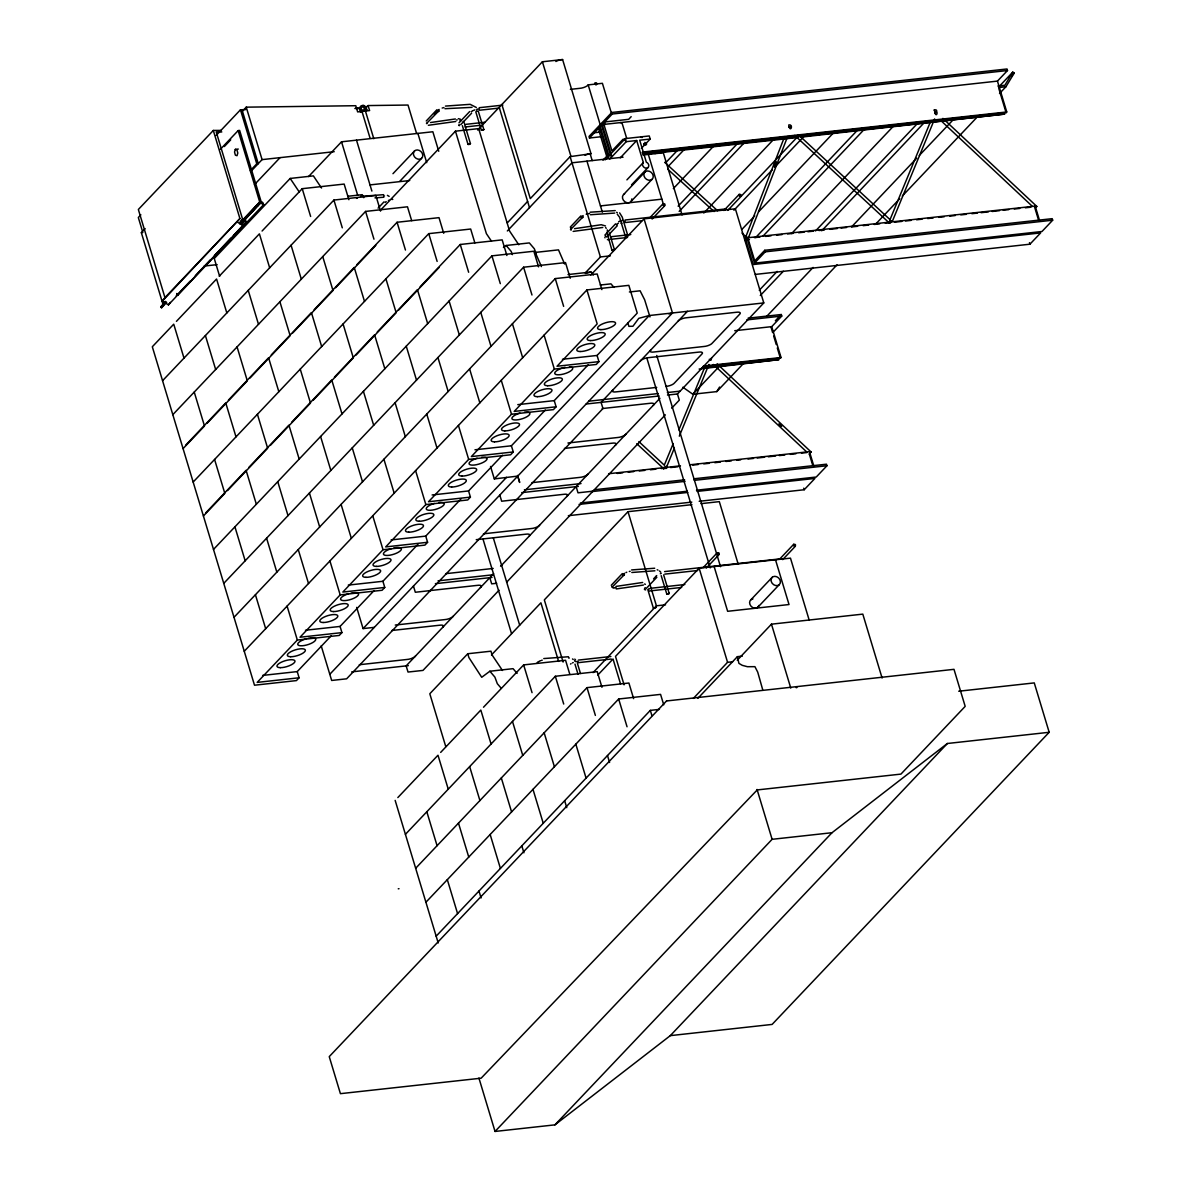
<?xml version="1.0" encoding="UTF-8"?>
<svg xmlns="http://www.w3.org/2000/svg" width="1191" height="1191" viewBox="0 0 1191 1191"><rect width="100%" height="100%" fill="white"/><g stroke="black" fill="none" stroke-linecap="round" stroke-linejoin="round"><path stroke-width="1.5" d="M439.077 110.644L427.018 122.971M583.084 216.777L571.025 229.104M624.471 574.524L612.412 586.85M725.349 210.063L726.063 208.991M464.877 125.204L470.445 143.649L469.031 144.498L468.003 144.394L462.391 125.68M653.397 608.273L655.854 607.529L653.397 608.273L647.8 589.56M370.014 137.992L360.501 106.49L362.392 105.359L363.761 105.493L373.795 138.707M363.761 105.493L361.87 106.639M468.003 144.394L470.445 143.649M481.387 130.281L483.829 129.536L481.387 130.281L475.79 111.775M609.39 233.004L614.452 249.782L613.037 250.631L612.01 250.527L606.859 232.141M619.618 212.861L622.253 217.134L627.836 235.669L627.062 236.324L625.394 236.414L619.558 217.179L617.295 214.246M666.856 594.249L669.238 593.416L666.856 594.249L661.199 575.655M669.223 593.52L663.64 574.881M746.191 238.691L748.186 238.408L747.189 237.128L745.521 237.545L784.601 136.608M665.903 468.584L664.221 467.17L663.64 468.644M235.297 149.381L234.538 152.031L235.386 155.202L237.024 155.693L237.798 153.043L236.935 149.887L235.297 149.381L238.289 149.054M780.864 559.279L781.817 559.204M774.358 166.948L776.368 161.753M748.186 238.408L787.638 136.518M664.682 464.252L673.198 443.633M678.885 429.891L705.132 366.322M666.618 466.887L674.374 448.099M679.302 436.159L708.928 364.446M889.692 220.439L930.856 120.782M892.342 221.347L934.652 118.906M605.266 124.564L599.728 125.174L589.024 136.459L589.485 138.007L599.654 127.139L608.839 158.284M176.849 294.594L176.834 293.477M682.86 387.224L692.849 394.236L716.803 391.601L719.558 387.045M999.532 93.493L1005.933 86.749L1014.181 73.083L1012.797 72.115L1004.847 85.276L997.864 86.035M612.025 250.408L614.452 249.782M625.409 236.294L627.836 235.669M365.786 110.942L366.754 109.572L365.89 106.475L360.426 107.22L359.459 108.589L360.322 111.686L362.57 111.999M360.322 111.686L361.29 110.316L366.754 109.572M364.922 107.845L365.89 106.475M221.794 131.948L216.241 131.978L242.607 219.308L240.597 222.017L242.622 223.283L245.376 219.561L246.15 222.121L168.437 304.866L162.348 301.115L164.953 297.601L239.912 218.563L213.308 130.444L221.332 130.4M166.68 302.365L161.574 307.754L160.711 307.055L165.46 301.397M161.574 307.754L164.403 303.913M168.437 304.866L170.268 302.395M162.348 301.115L239.912 218.563M239.674 223.789L259.712 202.023L238.14 130.593L239.644 130.429L261.201 201.86A1.831 1.504 43.5 0 1 263.196 203.348L263.598 204.658L177.935 294.981A3.439 2.829 43.5 0 0 176.744 294.147M241.892 223.045L261.201 201.86M745.387 240.24L747.412 238.051L741.978 233.079M471.621 113.19L460.709 124.698M663.134 203.706C662.3 208.142 667.749 203.363 663.134 203.706L650.39 217.149M739.209 194.371C738.36 198.808 743.809 194.029 739.209 194.371L723.905 210.494M717.339 552.698C716.506 557.135 721.954 552.356 717.339 552.698L703.33 567.482M793.697 544.302C792.864 548.738 798.312 543.945 793.697 544.302L779.673 559.085M665.814 466.664L663.953 468.688M809.225 453.935L811.086 451.955L717.161 363.925M942.885 118.385L1036.81 206.43L1035.589 207.71M746.34 239.242L745.402 240.225M746.459 239.049L747.397 238.066M890.511 222.255L891.493 221.169M890.258 222.538L889.588 223.238L794.739 135.417M1035.857 207.428L1036.795 206.43M810.133 452.952L811.071 451.97M213.308 130.444L138.35 209.482L164.953 297.601M140.866 214.812L138.32 217.506L142.444 231.173M216.211 135.372L240.463 109.795L245.644 109.587M242.413 111.195L246.239 107.16L355.781 105.716L357.642 111.894L369.627 110.584L368.049 105.567L408.007 105.046L416.582 133.452M162.914 304.092L141.342 232.662L145.168 228.627M220.305 149.396L238.14 130.593M224.355 146.538L230.726 139.823M250.393 170.536L256.78 163.807L258.268 163.643L242.428 111.18M250.586 171.742L262.08 159.624L334.195 151.689M254.517 184.575L280.049 157.644M240.061 221.988L242.607 219.308M240.597 222.166L259.712 202.023M160.711 307.055L165.802 301.68M240.746 223.432L258.655 204.539M240.656 223.938L259.832 203.721A3.439 2.829 43.5 0 1 263.598 204.658M176.268 295.8L190.247 281.061M195.324 275.702L210.569 259.623M214.38 255.603L230.905 238.2M233.436 235.52L246.15 222.121M321.525 188.029L313.382 175.881L290.187 178.442L214.261 258.492L219.635 276.282M366.277 107.443L368.049 105.567M308.573 176.551L341.534 141.803L432.854 131.754L438.75 151.287M176.417 321.362L216.568 279.007L226.826 312.965M219.248 276.193L259.4 233.853L269.657 267.796M262.08 231.024L302.231 188.684L344.154 184.069L348.874 199.701M162.572 380.703L333.912 200.058L375.82 195.443L380.539 211.06M426.244 120.991L436.948 109.706M434.313 114.336L437.886 110.584A5.508 1.786 -16.8 0 1 438.169 110.212M392.97 173.692L414.647 150.84M172.814 414.662L365.577 211.417L407.486 206.802L411.684 220.692M399.878 181.211L421.554 158.373A5.121 4.198 43.5 0 0 419.143 150.349A5.121 4.198 43.5 0 0 413.605 155.098A5.121 4.198 43.5 0 0 421.554 158.373M378.083 208.127L384.023 201.86M458.997 122.807L469.686 111.537M380.257 210.45L455.453 131.174L478.663 128.613L509.599 231.069L518.755 244.736M477.651 130.042L542.396 61.768L562.599 59.55L591.004 153.713L570.117 156.631L530.293 198.629L501.873 104.495M185.588 445.27L225.754 402.93L235.997 436.874M228.419 400.102L268.585 357.762L278.828 391.705M271.265 354.933L311.417 312.593L321.659 346.551M314.096 309.779L354.248 267.439L364.491 301.383M356.928 264.61L397.079 222.27L439.003 217.655L443.722 233.287M183.072 448.605L204.495 426.021L194.237 392.077M207.16 423.207L247.326 380.867L237.069 346.909M249.991 378.038L290.157 335.698L279.9 301.755M292.837 332.87L332.989 290.53L322.731 256.586M335.668 287.716L375.82 245.376M562.584 59.58L561.78 59.639A6.029 1.965 -16.8 0 0 559.16 60.175M193.165 482.042L428.745 233.644L470.668 229.029L474.867 242.919M205.939 512.651L246.09 470.311L256.348 504.255M248.77 467.482L288.922 425.142L299.179 459.086M291.601 422.314L331.753 379.974L342.011 413.932M334.433 377.16L374.584 334.82L384.842 368.763M377.264 331.991L417.431 289.651L427.673 323.595M420.095 286.823L460.262 244.483L502.17 239.867L506.89 255.499M203.408 515.986L224.831 493.402L214.574 459.458M227.511 490.588L267.662 448.248L257.42 414.289M270.342 445.419L310.494 403.079L300.251 369.136M313.173 400.25L353.325 357.91L343.082 323.967M356.005 355.097L396.171 312.757L385.914 278.798M398.836 309.928L439.003 267.588M610.849 156.17L601.068 123.76L611.772 112.475L1007.02 68.974L1007.497 70.522L997.448 81.107L602.199 124.608L611.519 155.47M507.306 222.866L527.613 201.443M1007.497 70.522L612.248 114.023L602.199 124.608A4.749 2.233 83.7 0 1 604.477 126.276L611.936 150.959L623.012 139.302A3.007 1.414 83.7 0 1 624.65 140.508M507.336 230.965L571.978 162.81L623.057 157.182M213.502 549.423L491.928 255.857L533.851 251.241L538.555 266.858M631.185 116.673L628.669 119.323L604.715 121.958M603.003 160.234L606.695 156.349L599.252 131.635A4.749 2.233 83.7 0 1 599.535 127.422M605.058 159.907L625.29 138.588L649.244 135.953L650.182 139.034L641.324 148.369M609.792 158.999L626.228 141.669L636.694 140.523L643.348 162.542A3.409 2.799 43.5 0 0 643.959 167.276A3.409 2.799 43.5 0 0 648.544 166.77A3.409 2.799 43.5 0 0 646.341 162.199L639.701 140.196L650.182 139.034M620.273 157.852L636.694 140.523M223.759 583.367L523.593 267.216L565.517 262.601L570.221 278.232M570.266 227.124L580.955 215.839M626.913 179.871L643.348 162.542M631.528 184.873L647.964 167.559M623.682 194.431L645.105 171.846M234.002 617.31L555.259 278.59L597.182 273.975L601.902 289.607M665.561 162.869L678.364 149.366M630.59 201.949L652.013 179.379A5.121 4.198 43.5 0 0 649.586 171.355A5.121 4.198 43.5 0 0 644.063 176.104A5.121 4.198 43.5 0 0 652.013 179.379M667.883 166.77L684.512 149.232M604.879 235.118L615.568 223.834M606.591 237.009L617.31 225.695M585.198 272.977L600.398 256.943L610.388 255.842M590.81 274.987L644.048 218.846L735.368 208.797L763.788 302.931L677.456 393.968L667.481 395.055M673.347 188.58L714.287 145.421M652.117 219.025L664.861 205.581M244.259 651.269L586.925 289.949L628.848 285.349L637.23 313.114L597.078 355.454L562.45 359.265M678.111 206.177L736.961 144.126M679.153 211.432L744.405 142.637M373.959 590.721L340.075 626.436L341.936 632.615L339.256 635.443L297.333 640.043L257.182 682.398L299.105 677.783L297.244 671.605L331.128 635.875M418.041 544.227L382.906 581.282L384.767 587.446L382.088 590.274L340.179 594.89L300.013 637.23L341.936 632.615M460.872 499.074L425.738 536.114L427.599 542.292L424.934 545.106L383.011 549.721L342.844 592.061L384.767 587.446M502.453 455.23L468.569 490.945L470.43 497.123L467.765 499.952L425.842 504.567L385.69 546.907L427.599 542.292M545.284 410.061L511.401 445.791L513.276 451.955L510.597 454.783L468.673 459.398L428.522 501.739L470.43 497.123M588.116 364.893L554.247 400.623L556.108 406.801L553.428 409.615L511.505 414.23L471.353 456.57L513.276 451.955M597.078 355.454L598.939 361.632L596.259 364.461L554.336 369.076L514.184 411.416L556.108 406.801M703.821 213.025L772.899 140.181M727.775 210.39L796.853 137.546M733.924 210.241L772.304 169.777M774.865 167.068L804.282 136.057M299.105 677.783L296.425 680.597L254.502 685.212L152.314 346.76L173.737 324.175L183.995 358.134M490.543 466.455L494.31 478.916L649.259 315.526L763.788 302.931M356.675 607.395L363.076 628.595L506.532 477.338M741.948 229.357L754.752 215.869M758.578 211.819L834.057 132.246M329.803 674.285L672.468 312.98L644.048 218.846M745.06 240.552L749.422 239.451M747.74 237.738L747.07 238.438L754.528 263.137L1041.976 231.501L1052.68 220.201L1052.219 218.668L764.771 250.289L754.722 260.874L747.74 237.738L1035.187 206.103L1039.49 220.35M755.675 237.515L856.731 130.95M687.43 311.327L601.098 402.364L602.959 408.543L346.641 678.81L331.664 680.463L321.213 645.864M763.103 236.026L864.175 129.462M754.528 263.137L765.232 251.837L1052.68 220.201M791.598 233.555L892.669 126.99M759.263 290.276L777.172 271.399M815.552 230.92L917.904 123.015M493.625 573.66L406.146 665.888L408.022 672.052L422.984 670.414L499.044 590.215M501.232 565.621L659.948 398.285M760.305 295.532L783.336 271.25M821.716 230.786L924.052 122.867M506.651 582.205L665.352 414.855M671.694 408.171L679.317 400.131L677.456 393.968M692.849 394.236L718.441 367.26M767.049 316.002L813.111 267.439M851.491 226.975L916.728 158.18M919.288 155.485L953.842 119.055M775.356 320.781L781.296 314.513L781.772 316.062L771.723 326.647L734.743 330.711M998.728 86.943L1012.797 72.115M1011.621 75.777L1014.181 73.083M502.468 670.473L492.121 655.035L490.96 651.194L467.765 653.74L429.802 693.758L445.776 746.638M716.803 391.601L743.675 363.27M773.093 332.244L837.065 264.804M875.445 224.34L899.756 198.703M902.316 196.009L976.516 117.775M889.141 222.881L889.126 221.943L891.925 220.752M665.263 467.438L666.201 466.291M491.481 654.931L540.908 602.81L558.609 661.407M642.247 152.716L1006.097 112.669L1006.767 111.969L997.448 81.107M691.926 504.656L627.999 511.683L544.332 599.892L563.105 662.062M702.809 366.754L780.373 358.208L781.043 357.508L771.723 326.647M397.839 797.568L437.99 755.228L448.248 789.171M440.67 752.399L480.822 710.059L491.079 744.018M483.501 707.246L523.653 664.906L565.576 660.29L569.774 674.18M622.342 573.586L611.266 585.257M405.416 834.34L555.334 676.265L597.242 671.65L601.961 687.281M653.591 578.856L655.973 576.34M646.118 588.577L656.837 577.278M1035.187 206.103L1034.517 206.802L1038.254 219.144M593.044 672.647L656.42 605.817L665.546 604.82M597.822 675.044L613.023 658.995L620.526 683.872M809.24 620.303L790.482 558.147L699.147 568.196L615.494 656.405L624.069 684.825M415.659 868.284L586.999 687.639L628.908 683.024L633.627 698.641M706.323 568.018L719.081 554.574M755.377 274.406L1029.932 244.2L1040.636 232.915L753.188 264.536L745.73 239.853M699.177 501.292L804.208 489.739L814.912 478.44L696.988 491.421M693.817 478.797L826.494 464.192L826.956 465.741L816.252 477.025L696.482 490.216M425.916 902.242L618.665 698.998L660.573 694.383L663.729 704.804M782.681 559.621L795.424 546.178M750.851 599.817L772.274 577.233M436.159 936.186L650.331 710.372L659.442 709.374M757.759 607.336L779.182 584.751A5.121 4.198 43.5 0 0 776.755 576.742A5.121 4.198 43.5 0 0 771.232 581.491A5.121 4.198 43.5 0 0 779.182 584.751M693.356 698.402L727.567 662.315L732.569 661.779M697.896 698.298L737.393 656.658L742.321 656.122M737.244 660.261L771.47 624.173L862.805 614.124L882.099 678.051M478.916 1078.034L495.039 1131.45L772.11 839.313L832.003 832.717L947.366 743.497L1049.182 732.286L1034.264 682.905L958.725 691.227M495.039 1131.45L554.932 1124.855L832.003 832.717M554.932 1124.855L670.31 1035.634L947.366 743.497M1049.182 732.286L772.11 1024.424L670.31 1035.634M438.824 111.448L437.142 111.358M582.831 217.581L581.148 217.491M624.218 575.327L622.551 575.238M503.436 247.49L506.145 245.48L529.34 242.919L534.357 248.8L536.188 253.728M517.088 673.391L513.083 668.672L489.873 671.233L481.715 677.292L468.926 657.596L467.765 653.74M618.635 221.66L622.283 220.424M621.211 223.372L622.044 223.119M585.6 273.454L590.84 272.054M649.259 315.526L638.763 318.339L632.942 326.26L628.893 326.349L627.821 322.925M668.97 313.918L672.468 312.98M430.532 122.539L455.364 118.966M455.796 121.482L428.388 125.278M574.553 228.672L601.261 224.727L605.504 225.962M615.941 586.419L642.649 582.473M616.238 588.95L643.423 585.064M609.256 239.48L607.38 239.674M643.84 143.947C649.467 142.354 644.837 147.49 643.706 143.575M570.37 89.37L579.526 88.357A6.029 1.965 -16.8 0 0 588.19 84.889L602.408 83.31L611.534 113.517M502.87 105.106L479.199 107.711M479.422 110.242L499.595 108.024M464.773 124.459L484.886 122.256M465.219 126.975L479.839 125.368M601.068 123.76L604.76 123.358M998.564 87.553L1005.933 86.749M594.503 132.722L600.041 132.112M589.485 138.007L602.423 136.593M642.44 152.061L1006.767 111.969M642.768 153.922L1004.757 114.083L801.409 137.099M644.778 154.339L650.301 153.728M653.993 153.311L797.717 137.501M370.014 184.903L409.734 180.541M642.917 155.009L663.313 152.761L682.071 214.916M347.995 196.262L362.272 194.684L363.791 197.691M141.342 232.662L142.846 232.498M600.458 205.909L661.854 199.165M204.197 266.055L217.149 264.64M725.751 208.931L625.067 220.022M625.305 222.538L641.815 220.722M610.655 236.771L630.768 234.553M611.087 239.272L627.538 237.471M754.439 237.634L759.962 237.024M765.5 236.414L771.024 235.803M776.547 235.193L782.085 234.582M787.608 233.972L793.132 233.376M798.67 232.766L804.193 232.156M807.87 231.754L813.408 231.143M818.932 230.533L824.455 229.923M829.993 229.312L837.362 228.508M841.04 228.091L846.578 227.496M852.101 226.886L857.624 226.275M863.162 225.665L868.686 225.054M874.209 224.444L879.732 223.834M885.27 223.238L890.794 222.628M894.486 222.211L901.855 221.407M905.532 221.005L911.07 220.395M916.594 219.784L922.117 219.174M927.655 218.563L933.178 217.953M938.702 217.358L944.225 216.747M949.763 216.137L955.286 215.526M960.809 214.916L966.348 214.306M971.871 213.695L977.394 213.085M981.086 212.683L988.456 211.879M992.133 211.477L999.517 210.658M1003.194 210.256L1008.717 209.646M1014.256 209.035L1019.779 208.425M1025.302 207.815L1030.84 207.204M568.018 274.555L591.212 272.01L593.252 275.047M600.249 285.036L610.968 283.845L613.975 287.388M629.399 291.989L640.103 290.798L644.659 299.804L649.973 316.94M748.052 318.176L781.296 314.513M746.683 319.917L781.772 316.062M598.939 361.632L557.016 366.247L597.167 323.907L586.925 289.949M703.375 366.054L781.043 357.508M701.469 368.153L779.033 359.622L699.132 369.046M656.717 387.403L616.462 391.824A6.029 1.965 -16.8 0 1 613.142 389.665M517.787 404.642L554.247 400.623M588.801 401.188L658.221 393.551M667.347 392.539L680.135 391.139M586.136 404.017L659.189 395.978M602.229 408.558L649.81 403.332A6.029 1.965 -16.8 0 1 653.115 405.491M474.956 449.796L511.401 445.791M567.943 442.992L617.34 437.544A6.029 1.965 -16.8 0 0 626.004 434.075M564.415 448.426L611.995 443.201A6.029 1.965 -16.8 0 1 615.3 445.36M494.31 478.916L517.757 476.102L519.663 482.444L517.579 475.417M608.616 473.735L680.478 465.83M689.693 464.818L809.463 451.642L813.766 465.875M531.96 482.653L579.526 477.427A6.029 1.965 -16.8 0 0 588.19 473.944M617.161 473.437L622.685 472.827M628.223 472.217L633.746 471.606M639.269 470.996L644.807 470.385M650.331 469.775L655.854 469.18M661.392 468.569L666.915 467.959M670.593 467.557L677.977 466.738M692.715 465.115L698.239 464.505M703.762 463.895L709.3 463.299M714.823 462.689L720.347 462.078M725.885 461.468L731.408 460.857M736.931 460.247L740.623 459.845M747.993 459.026L753.516 458.431M757.208 458.014L764.577 457.21M768.255 456.808L775.624 455.989M779.316 455.587L784.839 454.977M790.377 454.366L795.901 453.756M801.424 453.146L806.962 452.55M432.125 494.965L468.569 490.945M524.382 489.814L581.014 483.576M521.718 492.627L578.335 486.404M594.324 489.754L684.617 479.809M592.984 491.168L578.007 492.821L576.146 486.643M591.108 491.689L685.078 481.358M694.293 480.345L826.956 465.741M580.389 502.989L687.267 491.228M579.049 504.403L687.773 492.434M568.345 515.688L691.807 502.111M701.052 503.644L719.319 501.634L738.092 563.805M391.11 539.925L425.738 536.114M483.427 533.821L531.007 528.581A6.029 1.965 -16.8 0 0 539.672 525.097M476.251 539.672L525.648 534.223A6.029 1.965 -16.8 0 1 528.968 536.397M445.613 573.69L493.193 568.449M348.278 585.094L382.906 581.282M438.05 580.836L492.851 574.806M435.37 583.664L492.002 577.441M429.549 590.632L477.129 585.391A6.029 1.965 -16.8 0 1 480.449 587.55M430.293 590.602L415.317 592.255L413.456 586.076M496.662 583.292L491.675 583.843L489.814 577.68M781.222 558.758L664.593 571.591M664.831 574.122L697.688 570.504M650.182 588.339L684.855 584.528M648.782 591.049L681.639 587.431M305.447 630.247L340.075 626.436M363.076 628.595L374.302 627.359M395.263 625.052L444.675 619.618A6.029 1.965 -16.8 0 0 453.339 616.134M391.735 630.501L439.315 625.26A6.029 1.965 -16.8 0 1 442.635 627.419M359.28 664.727L406.86 659.486A6.029 1.965 -16.8 0 0 415.525 656.003M262.615 675.416L297.244 671.605M351.717 671.873L408.334 665.65M610.864 656.509L578.379 660.097M578.618 662.613L611.281 659.025M796.169 687.683L796.913 687.594M398.256 888.799L399 888.709M444.958 108.709L472.023 107.354M543.766 658.563L568.479 656.747M573.169 231.396L602.75 227.466M360.531 196.396L383.636 194.684M374.971 197.885L383.844 197.23M590.2 212.192L615.241 210.584M590.423 214.737L614.705 213.07M631.587 569.938L654.693 568.241M631.825 572.484L654.916 570.787M361.469 106.699L360.501 106.49M445.449 106.088L470.147 104.332L476.326 107.473M356.035 108.143L359.712 108.083M354.858 108.53L360.114 108.455M458.341 118.638L460.485 119.279M644.778 142.384L646.415 143.635M387.403 195.354L389.144 196.381M257.509 205.001L258.462 205.567M237.307 222.077L243.396 225.828M652.46 151.138L655.184 153.624M664.667 162.304L717.563 210.733M648.693 151.719L651.417 154.22M667.764 169.182L714.064 211.566M798.506 134.851L890.243 219.829M638.882 441.623L664.518 465.353M636.753 443.692L663.849 468.792M940.473 120.202L1032.076 206.073M778.944 423.862L781.638 426.408M713.394 364.476L806.352 451.597M578.275 662.553L577.799 661.571M574.791 659.099L575.506 659.859M506.145 245.48L511.147 251.361L512.368 254.636M489.873 671.233L494.89 677.113L497.317 683.679L501.366 688.428M463.21 121.363L464.401 123.269M491.481 241.222L486.39 233.63L455.453 131.174M290.187 178.442L299.343 192.108M711.563 358.015L710.953 360.233L709.27 359.295M762.642 689.515L757.714 672.111L754.915 666.662L747.427 666.707L742.276 665.337L738.911 663.372L737.393 656.658M564.623 264.015L558.49 249.872L535.28 252.418L541.429 266.576M998.892 88.789L1006.097 112.669M1029.456 242.651L1029.932 244.2M764.771 250.289L765.232 251.837M771.113 327.51L772.646 332.631M773.688 336.041L776.264 344.571M777.291 347.98L780.373 358.208M809.329 454.099L812.53 464.684M803.746 488.191L804.208 489.739M775.505 559.785L789.023 604.537L727.641 611.296L714.124 566.544M648.336 154.413L663.238 203.78M626.704 138.409L622.431 124.311A4.749 2.233 83.7 0 0 620.169 122.628M625.29 138.588L626.228 141.669M771.47 624.173L790.779 688.1M611.772 112.475L612.248 114.023M588.19 84.889L600.517 125.725M599.728 125.174L609.003 155.872M656.747 355.469L720.525 566.708M590.334 154.413L592.195 160.591M646.966 358.431L710.208 567.899M586.955 161.157L602.333 212.087M699.147 568.196L727.567 662.315M542.396 61.768L570.817 155.902M570.117 156.631L600.398 256.943M757.059 789.454L772.11 839.313M627.999 511.683L656.42 605.817M555.259 278.59L563.641 306.37M499.193 107.309L529.489 207.621M478.231 111.001L483.829 129.536M523.593 267.216L531.975 294.996M544.093 335.118L554.336 369.076M650.331 710.372L651.894 715.583M491.928 255.857L500.309 283.637M512.428 323.758L522.67 357.702M618.665 698.998L627.047 726.778M460.262 244.483L468.644 272.263M480.762 312.384L491.005 346.328M501.262 380.286L511.505 414.23M586.999 687.639L595.381 715.419M607.499 755.541L609.584 762.478M417.877 133.392L426.72 162.661M577.412 663.372L580.464 673.481M574.985 664.146L578.022 674.24M428.745 233.644L437.127 261.41M449.096 301.01L459.339 334.969M469.596 368.912L479.839 402.871M555.334 676.265L563.715 704.045M575.834 744.167L586.076 778.11M499.788 495.039L501.664 501.217L563.462 494.354A6.029 1.965 -16.8 0 1 566.782 496.528M493.387 538.124L519.678 625.156M397.079 222.27L405.461 250.05M437.931 357.553L448.173 391.497M458.431 425.44L468.673 459.398M523.653 664.906L532.049 692.671M544.153 732.793L554.41 766.751M564.653 800.694L566.752 807.647M483.07 539.315L511.49 633.463M356.496 140.151L371.875 191.081M365.577 211.417L373.959 239.197M406.25 346.179L416.508 380.137M426.75 414.081L437.008 448.024M341.534 141.803L357.613 195.086M512.487 721.433L522.745 755.377M532.987 789.335L543.245 823.279M333.912 200.058L342.293 227.823M395.084 402.707L405.342 436.665M415.585 470.609L425.842 504.567M501.322 777.961L511.579 811.905M521.822 845.863L523.921 852.801M302.231 188.684L310.628 216.464M363.419 391.348L373.676 425.291M383.919 459.25L394.176 493.193M469.656 766.602L479.913 800.546M490.156 834.489L500.414 868.447M291.066 245.212L301.323 279.17M352.253 447.876L362.511 481.819M372.753 515.777L383.011 549.721M246.239 107.16L262.08 159.624M458.49 823.13L468.748 857.073M478.99 891.032L481.09 897.969M240.463 109.795L256.78 163.807M320.587 436.501L330.845 470.46M341.088 504.403L351.345 538.362M426.825 811.756L437.082 845.714M447.325 879.658L457.582 913.601M248.234 290.381L258.492 324.324M309.422 493.044L319.679 526.988M329.922 560.931L340.179 594.89M395.159 800.397L438.214 942.974M277.756 481.67L288.014 515.629M298.256 549.572L308.514 583.516M205.403 335.549L215.66 369.493M266.59 538.198L276.833 572.156M287.091 606.1L297.333 640.043M177.533 293.671L177.935 294.981M234.925 526.839L245.167 560.782M255.425 594.741L265.667 628.684M363.642 106.163L364.506 109.259M360.426 107.22L361.29 110.316M758.89 605.46A5.121 4.198 43.5 0 1 751.119 606.323A5.121 4.198 43.5 0 1 752.906 598.939M585.034 155.262A6.029 1.965 -16.8 0 1 591.004 153.713M555.869 61.5A6.029 1.965 -16.8 0 1 558.281 60.458M481.745 457.27A9.379 3.052 -16.8 0 1 484.543 461.632A9.379 3.052 -16.8 0 1 469.954 464.698A9.379 3.052 -16.8 0 1 477.129 458.237M308.156 638.287A9.379 3.052 -16.8 0 1 314.201 641.592A9.379 3.052 -16.8 0 1 299.001 645.507A9.379 3.052 -16.8 0 1 305.804 638.897M350.988 593.133A9.379 3.052 -16.8 0 1 357.032 596.423A9.379 3.052 -16.8 0 1 341.832 600.338A9.379 3.052 -16.8 0 1 348.635 593.728M524.576 412.101A9.379 3.052 -16.8 0 1 527.375 416.463A9.379 3.052 -16.8 0 1 512.785 419.545A9.379 3.052 -16.8 0 1 519.976 413.083M393.819 547.964A9.379 3.052 -16.8 0 1 399.863 551.254A9.379 3.052 -16.8 0 1 384.663 555.17A9.379 3.052 -16.8 0 1 391.467 548.575M569.417 366.843A9.379 3.052 -16.8 0 1 568.36 372.307A9.379 3.052 -16.8 0 1 554.872 373.795A9.379 3.052 -16.8 0 1 565.159 367.304M438.913 502.438A9.379 3.052 -16.8 0 1 441.712 506.785A9.379 3.052 -16.8 0 1 427.122 509.867A9.379 3.052 -16.8 0 1 434.298 503.406M640.966 137.322A3.007 1.414 83.7 0 1 642.053 137.605M459.339 125.71A6.029 1.965 -16.8 0 1 459.086 125.472M458.967 125.189A6.029 1.965 -16.8 0 1 459.145 124.519M471.308 111.701A6.029 1.965 -16.8 0 1 472.514 110.912M473.259 110.54A6.029 1.965 -16.8 0 1 474.926 109.87M476.713 109.349A6.029 1.965 -16.8 0 1 477.591 109.17M478.44 109.051A6.029 1.965 -16.8 0 1 479.229 108.977M426.899 123.685A5.776 1.876 -16.8 0 1 426.467 123.224M456.406 119.978A5.687 4.883 38.2 0 1 457.27 119.874M459.964 120.44A5.687 4.883 38.2 0 1 460.798 120.901M476.742 110.569A6.61 5.151 47.8 0 1 477.01 111.388M438.586 109.825A5.508 1.786 -16.8 0 1 439.137 109.438M442.174 108.053A5.508 1.786 -16.8 0 1 443.93 107.592M570.504 664.072A6.029 1.965 -16.8 0 1 571.055 663.67M572.439 662.911A6.029 1.965 -16.8 0 1 573.258 662.553M575.893 661.734A6.029 1.965 -16.8 0 1 577.62 661.422M568.583 658.013A6.61 5.151 47.8 0 1 569.358 657.983M572.499 658.965A6.61 5.151 47.8 0 1 573.228 659.457M574.538 660.692A6.61 5.151 47.8 0 1 575.089 661.392M537.067 662.955A5.508 1.786 -16.8 0 1 537.781 662.211M538.317 661.809A5.508 1.786 -16.8 0 1 538.972 661.437M539.702 661.065A5.508 1.786 -16.8 0 1 540.506 660.737M541.369 660.439A5.508 1.786 -16.8 0 1 542.233 660.171M645.641 589.902A6.029 1.965 -16.8 0 1 644.748 589.59M644.495 589.351A6.029 1.965 -16.8 0 1 644.376 589.069M644.837 588.026A6.029 1.965 -16.8 0 1 645.254 587.639M656.286 575.968A6.029 1.965 -16.8 0 1 656.717 575.581M660.335 573.749A6.029 1.965 -16.8 0 1 661.213 573.466M616.089 587.684A5.776 1.876 -16.8 0 1 615.271 587.803M614.511 587.878A5.776 1.876 -16.8 0 1 613.812 587.878M613.201 587.833A5.776 1.876 -16.8 0 1 612.695 587.729M611.876 587.103A5.776 1.876 -16.8 0 1 611.966 586.478M657.164 569.774A6.61 5.151 47.8 0 1 657.953 570.072M659.457 570.965A6.61 5.151 47.8 0 1 660.767 572.186M644.495 583.992A5.687 4.883 38.2 0 1 645.373 584.319M648.901 588.503A5.687 4.883 38.2 0 1 649.035 589.381M623.28 574.464A5.508 1.786 -16.8 0 1 623.578 574.092M623.995 573.705A5.508 1.786 -16.8 0 1 624.531 573.318M625.93 572.573A5.508 1.786 -16.8 0 1 626.734 572.231M629.324 571.472A5.508 1.786 -16.8 0 1 630.173 571.323M385.214 202.41A6.029 1.965 -16.8 0 1 386.197 201.621M388.4 200.505A6.029 1.965 -16.8 0 1 389.263 200.192M391.928 199.493A6.029 1.965 -16.8 0 1 392.777 199.373M383.74 195.964A6.61 5.151 47.8 0 1 384.499 195.934M356.511 198.376A5.508 1.786 -16.8 0 1 357.389 198.123M604.968 237.783A6.029 1.965 -16.8 0 1 604.849 237.5M605.311 236.443A6.029 1.965 -16.8 0 1 605.728 236.056M616.447 224.771A6.029 1.965 -16.8 0 1 616.759 224.384M617.191 223.997A6.029 1.965 -16.8 0 1 618.397 223.208M624.307 221.347A6.029 1.965 -16.8 0 1 625.111 221.288M571.308 229.982A5.776 1.876 -16.8 0 1 570.906 229.818M570.638 229.61A5.776 1.876 -16.8 0 1 570.489 229.357M570.817 228.374A5.776 1.876 -16.8 0 1 571.189 228.002M616.566 212.326A6.61 5.151 47.8 0 1 617.325 212.727M605.579 227.615A5.687 4.883 38.2 0 1 606.234 228.3M607.216 229.893A5.687 4.883 38.2 0 1 607.499 230.756M581.893 216.717A5.508 1.786 -16.8 0 1 583.143 215.571M586.195 214.186A5.508 1.786 -16.8 0 1 587.937 213.725M588.786 213.576A5.508 1.786 -16.8 0 1 589.59 213.487M501.858 564.966A6.029 1.965 -16.8 0 1 500.562 566.142M678.066 321.213A6.029 1.965 -16.8 0 1 686.731 317.729L736.142 312.295A6.029 1.965 -16.8 0 1 739.447 314.454L712.352 343.038A6.029 1.965 -16.8 0 1 703.673 346.521L654.276 351.955A6.029 1.965 -16.8 0 1 650.956 349.797M665.858 386.39A6.029 1.965 -16.8 0 0 674.538 382.906L701.633 354.322A6.029 1.965 -16.8 0 0 698.328 352.164L648.916 357.598A6.029 1.965 -16.8 0 0 640.252 361.081M631.84 198.912A5.121 4.198 43.5 0 1 624.947 201.815A5.121 4.198 43.5 0 1 624.62 193.85M789.157 127.139C790.913 132.171 793.4 124.087 788.844 124.876C787.891 130.132 793.742 124.549 789.157 127.139M934.92 112.996C936.9 118.445 938.523 108.843 934.92 112.996M594.83 83.296C596.274 87.926 598.373 80.765 594.83 83.296M934.22 110.034C935.516 115.75 939.044 108.366 934.22 110.034M666.543 700.963L329.237 1056.625L340.418 1093.666L481.149 1078.183L757.208 789.931L900.932 774.105L965.186 706.367L953.991 669.327L666.543 700.963M600.874 329.639A9.379 3.052 -16.8 0 0 615.479 323.773A9.379 3.052 -16.8 0 0 603.346 323.55A9.379 3.052 -16.8 0 0 600.874 329.639M590.498 340.581A9.379 3.052 -16.8 0 0 605.102 334.716A9.379 3.052 -16.8 0 0 592.969 334.492A9.379 3.052 -16.8 0 0 590.498 340.581M580.136 351.524A9.379 3.052 -16.8 0 0 594.726 345.658A9.379 3.052 -16.8 0 0 582.593 345.435A9.379 3.052 -16.8 0 0 580.136 351.524M462.004 476.072A9.379 3.052 -16.8 0 0 476.594 470.207A9.379 3.052 -16.8 0 0 464.475 469.983A9.379 3.052 -16.8 0 0 462.004 476.072M451.627 487.015A9.379 3.052 -16.8 0 0 466.217 481.149A9.379 3.052 -16.8 0 0 454.099 480.926A9.379 3.052 -16.8 0 0 451.627 487.015M290.678 656.732A9.379 3.052 -16.8 0 0 305.268 650.867A9.379 3.052 -16.8 0 0 293.135 650.643A9.379 3.052 -16.8 0 0 290.678 656.732M280.302 667.66A9.379 3.052 -16.8 0 0 294.892 661.794A9.379 3.052 -16.8 0 0 282.758 661.571A9.379 3.052 -16.8 0 0 280.302 667.66M333.51 611.564A9.379 3.052 -16.8 0 0 348.1 605.698A9.379 3.052 -16.8 0 0 335.966 605.475A9.379 3.052 -16.8 0 0 333.51 611.564M323.133 622.506A9.379 3.052 -16.8 0 0 337.723 616.64A9.379 3.052 -16.8 0 0 325.605 616.417A9.379 3.052 -16.8 0 0 323.133 622.506M504.835 430.904A9.379 3.052 -16.8 0 0 519.425 425.038A9.379 3.052 -16.8 0 0 507.306 424.815A9.379 3.052 -16.8 0 0 504.835 430.904M494.459 441.846A9.379 3.052 -16.8 0 0 509.063 435.98A9.379 3.052 -16.8 0 0 496.93 435.757A9.379 3.052 -16.8 0 0 494.459 441.846M376.341 566.395A9.379 3.052 -16.8 0 0 390.931 560.529A9.379 3.052 -16.8 0 0 378.812 560.306A9.379 3.052 -16.8 0 0 376.341 566.395M365.965 577.337A9.379 3.052 -16.8 0 0 380.554 571.472A9.379 3.052 -16.8 0 0 368.436 571.248A9.379 3.052 -16.8 0 0 365.965 577.337M547.666 385.75A9.379 3.052 -16.8 0 0 562.271 379.884A9.379 3.052 -16.8 0 0 550.138 379.661A9.379 3.052 -16.8 0 0 547.666 385.75M537.305 396.677A9.379 3.052 -16.8 0 0 551.895 390.812A9.379 3.052 -16.8 0 0 539.761 390.588A9.379 3.052 -16.8 0 0 537.305 396.677M419.172 521.241A9.379 3.052 -16.8 0 0 433.762 515.375A9.379 3.052 -16.8 0 0 421.644 515.152A9.379 3.052 -16.8 0 0 419.172 521.241M408.796 532.169A9.379 3.052 -16.8 0 0 423.386 526.303A9.379 3.052 -16.8 0 0 411.267 526.08A9.379 3.052 -16.8 0 0 408.796 532.169"/></g></svg>
